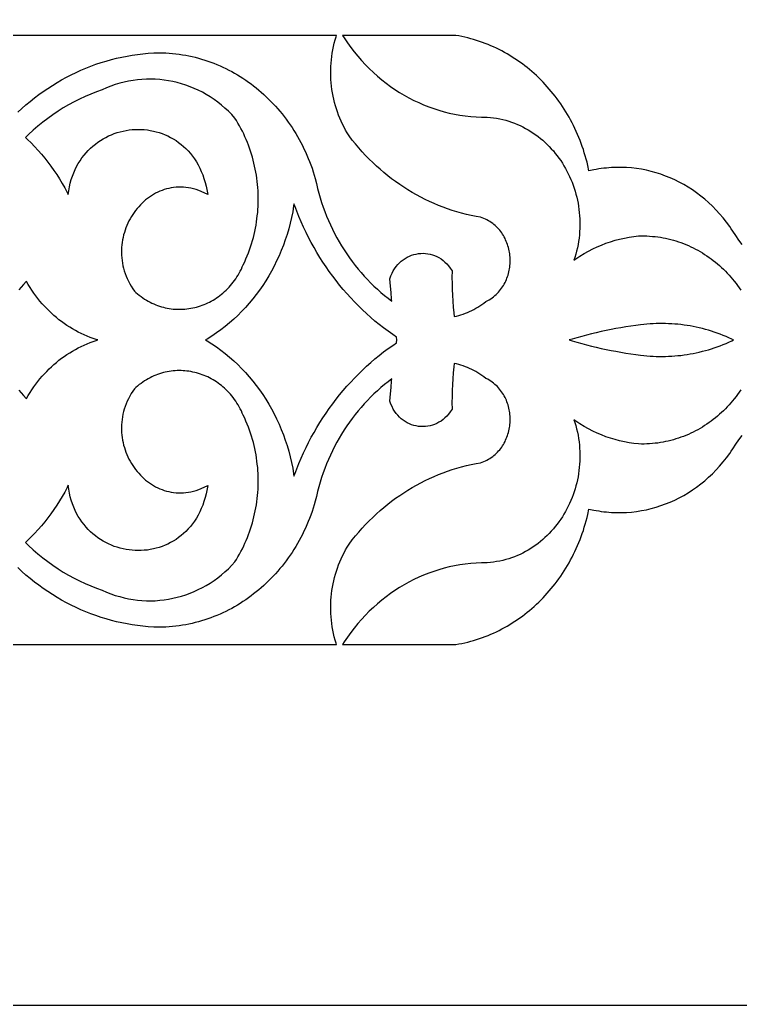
# Model space of a CAD drawing. Extents: x -492 to 492, y -420 to 420.
# Drawn here: x -274.1 to -174.2, y -420 to -283.4 of the extents above; entities that cross this region are included whole.
import ezdxf

# ---------------------------------------------------------------- set-up
doc = ezdxf.new("R2010")
doc.units = 0
doc.layers.add('LAYER_1', color=18, linetype='CONTINUOUS')

msp = doc.modelspace()

# ---------------------------------------------------------------- linework, layer by layer
at = {"layer": 'LAYER_1'}
for points in [[(-492.5, -420), (492.5, -420), (492.5, 420), (-492.5, 420)], [(-248.91, -307.22), (-249.27, -307.08), (-249.63, -306.96), (-249.99, -306.86), (-250.35, -306.77), (-250.7, -306.71), (-251.05, -306.66), (-251.4, -306.63), (-251.75, -306.62), (-252.09, -306.62), (-252.42, -306.64), (-252.76, -306.67), (-253.09, -306.72), (-253.41, -306.79), (-253.73, -306.87), (-254.05, -306.96), (-254.36, -307.07), (-254.66, -307.19), (-254.96, -307.33), (-255.26, -307.47), (-255.54, -307.64), (-255.83, -307.81), (-256.1, -307.99), (-256.37, -308.19), (-256.63, -308.39), (-256.88, -308.61), (-257.13, -308.84), (-257.36, -309.08), (-257.59, -309.33), (-257.81, -309.58), (-258.02, -309.85), (-258.23, -310.12), (-258.42, -310.41), (-258.6, -310.69), (-258.77, -310.99), (-258.94, -311.3), (-259.09, -311.61), (-259.23, -311.92), (-259.36, -312.25), (-259.48, -312.57), (-259.58, -312.91), (-259.68, -313.24), (-259.76, -313.58), (-259.83, -313.93), (-259.88, -314.28), (-259.93, -314.63), (-259.96, -314.98), (-259.98, -315.34), (-259.98, -315.7), (-259.97, -316.06), (-259.94, -316.42), (-259.9, -316.78), (-259.85, -317.14), (-259.78, -317.51), (-259.69, -317.87), (-259.59, -318.23), (-259.47, -318.59), (-259.34, -318.95), (-259.19, -319.3), (-259.02, -319.66), (-258.84, -320.01), (-258.63, -320.36), (-258.42, -320.71), (-258.19, -321.03), (-257.98, -321.22), (-257.75, -321.42), (-257.51, -321.61), (-257.27, -321.79), (-257.02, -321.96), (-256.77, -322.13), (-256.52, -322.28), (-256.27, -322.43), (-256.01, -322.56), (-255.76, -322.69), (-255.5, -322.81), (-255.23, -322.92), (-254.97, -323.02), (-254.7, -323.11), (-254.44, -323.19), (-254.17, -323.27), (-253.9, -323.33), (-253.63, -323.39), (-253.36, -323.44), (-253.08, -323.48), (-252.81, -323.51), (-252.54, -323.53), (-252.27, -323.55), (-251.99, -323.55), (-251.72, -323.55), (-251.45, -323.54), (-251.18, -323.52), (-250.91, -323.49), (-250.64, -323.46), (-250.37, -323.41), (-250.1, -323.36), (-249.83, -323.3), (-249.57, -323.24), (-249.3, -323.16), (-249.04, -323.08), (-248.79, -322.99), (-248.53, -322.89), (-248.27, -322.78), (-248.02, -322.67), (-247.77, -322.54), (-247.53, -322.41), (-247.29, -322.28), (-247.05, -322.13), (-246.81, -321.98), (-246.58, -321.82), (-246.35, -321.65), (-246.13, -321.47), (-245.91, -321.29), (-245.69, -321.1), (-245.48, -320.9), (-245.27, -320.7), (-245.07, -320.49), (-244.88, -320.27), (-244.68, -320.04), (-244.5, -319.81), (-244.32, -319.56), (-244.14, -319.32), (-243.98, -319.06), (-243.81, -318.8), (-243.66, -318.53), (-243.51, -318.25), (-243.36, -317.97), (-243.23, -317.68), (-243.09, -317.38), (-242.9, -316.96), (-242.72, -316.55), (-242.54, -316.13), (-242.38, -315.72), (-242.23, -315.3), (-242.08, -314.88), (-241.95, -314.46), (-241.82, -314.03), (-241.7, -313.6), (-241.6, -313.18), (-241.5, -312.75), (-241.41, -312.32), (-241.33, -311.88), (-241.26, -311.45), (-241.2, -311.02), (-241.15, -310.58), (-241.1, -310.15), (-241.07, -309.72), (-241.04, -309.28), (-241.03, -308.85), (-241.02, -308.41), (-241.02, -307.98), (-241.03, -307.54), (-241.05, -307.11), (-241.08, -306.68), (-241.12, -306.25), (-241.16, -305.82), (-241.22, -305.39), (-241.28, -304.97), (-241.35, -304.54), (-241.43, -304.12), (-241.52, -303.7), (-241.61, -303.28), (-241.72, -302.86), (-241.83, -302.45), (-241.95, -302.04), (-242.08, -301.63), (-242.22, -301.22), (-242.37, -300.82), (-242.52, -300.42), (-242.69, -300.03), (-242.86, -299.64), (-243.04, -299.25), (-243.22, -298.87), (-243.42, -298.49), (-243.62, -298.11), (-243.83, -297.74), (-244.05, -297.38), (-244.27, -297.04), (-244.7, -296.57), (-245.16, -296.1), (-245.64, -295.66), (-246.13, -295.24), (-246.64, -294.84), (-247.15, -294.47), (-247.68, -294.12), (-248.22, -293.79), (-248.77, -293.48), (-249.33, -293.2), (-249.9, -292.94), (-250.47, -292.7), (-251.06, -292.49), (-251.64, -292.3), (-252.24, -292.14), (-252.84, -292), (-253.45, -291.88), (-254.06, -291.79), (-254.67, -291.72), (-255.29, -291.67), (-255.9, -291.65), (-256.52, -291.66), (-257.14, -291.69), (-257.76, -291.75), (-258.38, -291.83), (-258.99, -291.94), (-259.61, -292.07), (-260.22, -292.23), (-260.83, -292.41), (-261.43, -292.62), (-262.03, -292.86), (-262.64, -293.12), (-263.45, -293.41), (-264.24, -293.72), (-265.02, -294.06), (-265.79, -294.42), (-266.55, -294.8), (-267.3, -295.21), (-268.04, -295.64), (-268.77, -296.1), (-269.48, -296.58), (-270.19, -297.09), (-270.88, -297.62), (-271.56, -298.17), (-272.23, -298.74), (-272.88, -299.34), (-273.3, -299.75), (-273.02, -300.01), (-272.51, -300.5), (-272.02, -301), (-271.54, -301.52), (-271.08, -302.05), (-270.62, -302.59), (-270.18, -303.15), (-269.76, -303.72), (-269.35, -304.3), (-268.95, -304.89), (-268.57, -305.49), (-268.2, -306.11), (-267.85, -306.73), (-267.51, -307.37), (-267.37, -307.66), (-267.29, -307.11), (-267.19, -306.59), (-267.07, -306.08), (-266.93, -305.58), (-266.77, -305.1), (-266.6, -304.64), (-266.4, -304.19), (-266.19, -303.76), (-265.96, -303.35), (-265.71, -302.96), (-265.45, -302.58), (-265.17, -302.21), (-264.88, -301.87), (-264.58, -301.54), (-264.26, -301.23), (-263.93, -300.93), (-263.6, -300.65), (-263.25, -300.39), (-262.89, -300.15), (-262.52, -299.93), (-262.14, -299.72), (-261.76, -299.53), (-261.37, -299.36), (-260.97, -299.2), (-260.57, -299.07), (-260.16, -298.95), (-259.75, -298.85), (-259.34, -298.76), (-258.92, -298.7), (-258.5, -298.65), (-258.08, -298.62), (-257.66, -298.61), (-257.23, -298.62), (-256.81, -298.65), (-256.39, -298.69), (-255.98, -298.75), (-255.56, -298.84), (-255.15, -298.94), (-254.74, -299.05), (-254.34, -299.19), (-253.94, -299.35), (-253.55, -299.52), (-253.17, -299.72), (-252.79, -299.93), (-252.42, -300.16), (-252.06, -300.42), (-251.71, -300.69), (-251.37, -300.98), (-251.04, -301.28), (-250.73, -301.61), (-250.43, -301.96), (-250.14, -302.33), (-249.86, -302.71), (-249.6, -303.12), (-249.35, -303.54), (-249.12, -303.99), (-248.91, -304.45), (-248.71, -304.93), (-248.54, -305.43), (-248.38, -305.96), (-248.24, -306.5), (-248, -307.62)], [(-230.23, -319.58), (-230.7, -318.96), (-231.17, -318.32), (-231.61, -317.68), (-232.05, -317.03), (-232.47, -316.36), (-232.88, -315.69), (-233.28, -315), (-233.67, -314.31), (-234.04, -313.6), (-234.39, -312.89), (-234.74, -312.17), (-235.06, -311.44), (-235.38, -310.7), (-235.68, -309.95), (-235.97, -309.2), (-236.07, -308.91), (-236.12, -309.23), (-236.25, -310.03), (-236.41, -310.82), (-236.6, -311.61), (-236.8, -312.39), (-237.03, -313.16), (-237.27, -313.92), (-237.54, -314.67), (-237.83, -315.4), (-238.14, -316.13), (-238.47, -316.85), (-238.81, -317.55), (-239.18, -318.25), (-239.57, -318.92), (-239.97, -319.59), (-240.4, -320.24), (-240.84, -320.88), (-241.3, -321.51), (-241.78, -322.11), (-242.28, -322.71), (-242.79, -323.28), (-243.32, -323.84), (-243.86, -324.39), (-244.42, -324.91), (-245, -325.42), (-245.6, -325.91), (-246.2, -326.38), (-246.83, -326.83), (-247.47, -327.26), (-248.12, -327.67), (-248.34, -327.8), (-248.12, -327.93), (-247.47, -328.34), (-246.83, -328.77), (-246.2, -329.22), (-245.6, -329.69), (-245, -330.18), (-244.42, -330.69), (-243.86, -331.21), (-243.32, -331.76), (-242.79, -332.32), (-242.28, -332.89), (-241.78, -333.49), (-241.3, -334.09), (-240.84, -334.72), (-240.4, -335.36), (-239.97, -336.01), (-239.57, -336.68), (-239.18, -337.35), (-238.81, -338.05), (-238.47, -338.75), (-238.14, -339.47), (-237.83, -340.2), (-237.54, -340.93), (-237.27, -341.68), (-237.03, -342.44), (-236.8, -343.21), (-236.6, -343.99), (-236.41, -344.78), (-236.25, -345.57), (-236.12, -346.37), (-236.07, -346.69), (-235.97, -346.4), (-235.68, -345.65), (-235.38, -344.9), (-235.06, -344.16), (-234.74, -343.43), (-234.39, -342.71), (-234.04, -342), (-233.67, -341.29), (-233.28, -340.6), (-232.88, -339.91), (-232.47, -339.24), (-232.05, -338.57), (-231.61, -337.92), (-231.17, -337.28), (-230.7, -336.64), (-230.23, -336.02), (-229.74, -335.41), (-229.25, -334.81), (-228.74, -334.22), (-228.21, -333.64), (-227.68, -333.07), (-227.14, -332.52), (-226.58, -331.98), (-226.01, -331.45), (-225.43, -330.93), (-224.85, -330.43), (-224.25, -329.94), (-223.64, -329.46), (-223.02, -329), (-222.39, -328.55), (-221.86, -328.19), (-221.8, -327.8), (-221.86, -327.41), (-222.39, -327.05), (-223.02, -326.6), (-223.64, -326.14), (-224.25, -325.66), (-224.85, -325.17), (-225.43, -324.67), (-226.01, -324.15), (-226.58, -323.62), (-227.14, -323.08), (-227.68, -322.53), (-228.21, -321.96), (-228.74, -321.38), (-229.25, -320.79), (-229.74, -320.19)], [(-197.94, -327.8), (-197.53, -327.92), (-196.86, -328.12), (-196.19, -328.3), (-195.52, -328.48), (-194.84, -328.65), (-194.17, -328.81), (-193.49, -328.96), (-192.81, -329.11), (-192.13, -329.24), (-191.45, -329.37), (-190.76, -329.49), (-190.08, -329.61), (-189.39, -329.71), (-188.71, -329.81), (-188.02, -329.9), (-187.59, -329.95), (-187.16, -329.99), (-186.72, -330.03), (-186.29, -330.05), (-185.86, -330.07), (-185.43, -330.08), (-185, -330.08), (-184.57, -330.08), (-184.14, -330.06), (-183.71, -330.04), (-183.28, -330.01), (-182.85, -329.97), (-182.43, -329.93), (-182, -329.87), (-181.57, -329.81), (-181.15, -329.74), (-180.73, -329.66), (-180.31, -329.57), (-179.89, -329.48), (-179.47, -329.37), (-179.05, -329.26), (-178.64, -329.15), (-178.22, -329.02), (-177.81, -328.88), (-177.4, -328.74), (-176.99, -328.59), (-176.59, -328.44), (-176.19, -328.27), (-175.79, -328.1), (-175.39, -327.92), (-175.14, -327.8), (-175.39, -327.68), (-175.79, -327.5), (-176.19, -327.33), (-176.59, -327.16), (-176.99, -327.01), (-177.4, -326.86), (-177.81, -326.72), (-178.22, -326.58), (-178.64, -326.45), (-179.05, -326.34), (-179.47, -326.23), (-179.89, -326.12), (-180.31, -326.03), (-180.73, -325.94), (-181.15, -325.86), (-181.57, -325.79), (-182, -325.73), (-182.43, -325.67), (-182.85, -325.63), (-183.28, -325.59), (-183.71, -325.56), (-184.14, -325.54), (-184.57, -325.52), (-185, -325.52), (-185.43, -325.52), (-185.86, -325.53), (-186.29, -325.55), (-186.72, -325.57), (-187.16, -325.61), (-187.59, -325.65), (-188.02, -325.7), (-188.71, -325.79), (-189.39, -325.89), (-190.08, -325.99), (-190.76, -326.11), (-191.45, -326.23), (-192.13, -326.36), (-192.81, -326.49), (-193.49, -326.64), (-194.17, -326.79), (-194.84, -326.95), (-195.52, -327.12), (-196.19, -327.3), (-196.86, -327.48), (-197.53, -327.68)], [(-252.09, -348.98), (-251.75, -348.98), (-251.4, -348.97), (-251.05, -348.94), (-250.7, -348.89), (-250.35, -348.83), (-249.99, -348.74), (-249.63, -348.64), (-249.27, -348.52), (-248.91, -348.38), (-248, -347.98), (-248.24, -349.1), (-248.38, -349.64), (-248.54, -350.17), (-248.71, -350.67), (-248.91, -351.15), (-249.12, -351.61), (-249.35, -352.06), (-249.6, -352.48), (-249.86, -352.89), (-250.14, -353.27), (-250.43, -353.64), (-250.73, -353.99), (-251.04, -354.32), (-251.37, -354.62), (-251.71, -354.91), (-252.06, -355.18), (-252.42, -355.44), (-252.79, -355.67), (-253.17, -355.88), (-253.55, -356.08), (-253.94, -356.25), (-254.34, -356.41), (-254.74, -356.55), (-255.15, -356.66), (-255.56, -356.76), (-255.98, -356.85), (-256.39, -356.91), (-256.81, -356.95), (-257.23, -356.98), (-257.66, -356.99), (-258.08, -356.98), (-258.5, -356.95), (-258.92, -356.9), (-259.34, -356.84), (-259.75, -356.75), (-260.16, -356.65), (-260.57, -356.53), (-260.97, -356.4), (-261.37, -356.24), (-261.76, -356.07), (-262.14, -355.88), (-262.52, -355.67), (-262.89, -355.45), (-263.25, -355.21), (-263.6, -354.95), (-263.93, -354.67), (-264.26, -354.37), (-264.58, -354.06), (-264.88, -353.73), (-265.17, -353.39), (-265.45, -353.02), (-265.71, -352.64), (-265.96, -352.25), (-266.19, -351.84), (-266.4, -351.41), (-266.6, -350.96), (-266.77, -350.5), (-266.93, -350.02), (-267.07, -349.52), (-267.19, -349.01), (-267.29, -348.49), (-267.37, -347.94), (-267.51, -348.23), (-267.85, -348.87), (-268.2, -349.49), (-268.57, -350.11), (-268.95, -350.71), (-269.35, -351.3), (-269.76, -351.88), (-270.18, -352.45), (-270.62, -353.01), (-271.08, -353.55), (-271.54, -354.08), (-272.02, -354.6), (-272.51, -355.1), (-273.02, -355.59), (-273.3, -355.85), (-272.88, -356.26), (-272.23, -356.86), (-271.56, -357.43), (-270.88, -357.98), (-270.19, -358.51), (-269.48, -359.02), (-268.77, -359.5), (-268.04, -359.96), (-267.3, -360.39), (-266.55, -360.8), (-265.79, -361.18), (-265.02, -361.54), (-264.24, -361.88), (-263.45, -362.19), (-262.64, -362.48), (-262.03, -362.74), (-261.43, -362.98), (-260.83, -363.19), (-260.22, -363.37), (-259.61, -363.53), (-258.99, -363.66), (-258.38, -363.77), (-257.76, -363.85), (-257.14, -363.91), (-256.52, -363.94), (-255.9, -363.95), (-255.29, -363.93), (-254.67, -363.88), (-254.06, -363.81), (-253.45, -363.72), (-252.84, -363.6), (-252.24, -363.46), (-251.64, -363.3), (-251.06, -363.11), (-250.47, -362.9), (-249.9, -362.66), (-249.33, -362.4), (-248.77, -362.12), (-248.22, -361.81), (-247.68, -361.48), (-247.15, -361.13), (-246.64, -360.76), (-246.13, -360.36), (-245.64, -359.94), (-245.16, -359.5), (-244.7, -359.03), (-244.27, -358.56), (-244.05, -358.22), (-243.83, -357.86), (-243.62, -357.49), (-243.42, -357.11), (-243.22, -356.73), (-243.04, -356.35), (-242.86, -355.96), (-242.69, -355.57), (-242.52, -355.18), (-242.37, -354.78), (-242.22, -354.38), (-242.08, -353.97), (-241.95, -353.56), (-241.83, -353.15), (-241.72, -352.74), (-241.61, -352.32), (-241.52, -351.9), (-241.43, -351.48), (-241.35, -351.06), (-241.28, -350.63), (-241.22, -350.21), (-241.16, -349.78), (-241.12, -349.35), (-241.08, -348.92), (-241.05, -348.49), (-241.03, -348.06), (-241.02, -347.62), (-241.02, -347.19), (-241.03, -346.75), (-241.04, -346.32), (-241.07, -345.88), (-241.1, -345.45), (-241.15, -345.02), (-241.2, -344.58), (-241.26, -344.15), (-241.33, -343.72), (-241.41, -343.28), (-241.5, -342.85), (-241.6, -342.42), (-241.7, -342), (-241.82, -341.57), (-241.95, -341.14), (-242.08, -340.72), (-242.23, -340.3), (-242.38, -339.88), (-242.54, -339.47), (-242.72, -339.05), (-242.9, -338.64), (-243.09, -338.22), (-243.23, -337.92), (-243.36, -337.63), (-243.51, -337.35), (-243.66, -337.07), (-243.81, -336.8), (-243.98, -336.54), (-244.14, -336.28), (-244.32, -336.04), (-244.5, -335.79), (-244.68, -335.56), (-244.88, -335.33), (-245.07, -335.11), (-245.27, -334.9), (-245.48, -334.7), (-245.69, -334.5), (-245.91, -334.31), (-246.13, -334.13), (-246.35, -333.95), (-246.58, -333.78), (-246.81, -333.62), (-247.05, -333.47), (-247.29, -333.32), (-247.53, -333.19), (-247.77, -333.06), (-248.02, -332.93), (-248.27, -332.82), (-248.53, -332.71), (-248.79, -332.61), (-249.04, -332.52), (-249.3, -332.44), (-249.57, -332.36), (-249.83, -332.3), (-250.1, -332.24), (-250.37, -332.19), (-250.64, -332.14), (-250.91, -332.11), (-251.18, -332.08), (-251.45, -332.06), (-251.72, -332.05), (-251.99, -332.05), (-252.27, -332.05), (-252.54, -332.07), (-252.81, -332.09), (-253.08, -332.12), (-253.36, -332.16), (-253.63, -332.21), (-253.9, -332.27), (-254.17, -332.33), (-254.44, -332.41), (-254.7, -332.49), (-254.97, -332.58), (-255.23, -332.68), (-255.5, -332.79), (-255.76, -332.91), (-256.01, -333.04), (-256.27, -333.17), (-256.52, -333.32), (-256.77, -333.47), (-257.02, -333.64), (-257.27, -333.81), (-257.51, -333.99), (-257.75, -334.18), (-257.98, -334.38), (-258.19, -334.57), (-258.42, -334.89), (-258.63, -335.24), (-258.84, -335.59), (-259.02, -335.94), (-259.19, -336.3), (-259.34, -336.65), (-259.47, -337.01), (-259.59, -337.37), (-259.69, -337.73), (-259.78, -338.09), (-259.85, -338.46), (-259.9, -338.82), (-259.94, -339.18), (-259.97, -339.54), (-259.98, -339.9), (-259.98, -340.26), (-259.96, -340.62), (-259.93, -340.97), (-259.88, -341.32), (-259.83, -341.67), (-259.76, -342.02), (-259.68, -342.36), (-259.58, -342.69), (-259.48, -343.03), (-259.36, -343.35), (-259.23, -343.68), (-259.09, -343.99), (-258.94, -344.3), (-258.77, -344.61), (-258.6, -344.91), (-258.42, -345.19), (-258.23, -345.48), (-258.02, -345.75), (-257.81, -346.02), (-257.59, -346.27), (-257.36, -346.52), (-257.13, -346.76), (-256.88, -346.99), (-256.63, -347.21), (-256.37, -347.41), (-256.1, -347.61), (-255.83, -347.79), (-255.54, -347.96), (-255.26, -348.13), (-254.96, -348.27), (-254.66, -348.41), (-254.36, -348.53), (-254.05, -348.64), (-253.73, -348.73), (-253.41, -348.81), (-253.09, -348.88), (-252.76, -348.93), (-252.42, -348.96)]]:
    msp.add_lwpolyline(points, close=True, dxfattribs=at)
for points in [[(-274.36, -296.25), (-273.79, -295.73), (-273.22, -295.22), (-272.63, -294.73), (-272.03, -294.25), (-271.43, -293.8), (-270.81, -293.35), (-270.19, -292.93), (-269.56, -292.52), (-268.91, -292.12), (-268.27, -291.75), (-267.61, -291.39), (-266.94, -291.05), (-266.27, -290.72), (-265.59, -290.41), (-264.91, -290.12), (-264.21, -289.85), (-263.51, -289.6), (-262.81, -289.36), (-262.1, -289.14), (-261.38, -288.94), (-260.66, -288.76), (-259.94, -288.6), (-259.21, -288.46), (-258.48, -288.33), (-257.74, -288.23), (-257, -288.14), (-256.26, -288.07), (-255.51, -288.02), (-254.76, -288), (-254.29, -288), (-253.82, -288.02), (-253.36, -288.05), (-252.9, -288.09), (-252.44, -288.14), (-251.99, -288.2), (-251.53, -288.27), (-251.08, -288.34), (-250.64, -288.43), (-250.19, -288.53), (-249.75, -288.63), (-249.31, -288.75), (-248.87, -288.87), (-248.44, -289.01), (-248.01, -289.15), (-247.58, -289.3), (-247.16, -289.46), (-246.74, -289.63), (-246.32, -289.81), (-245.91, -290), (-245.5, -290.19), (-245.1, -290.4), (-244.7, -290.61), (-244.3, -290.83), (-243.91, -291.06), (-243.52, -291.3), (-243.14, -291.54), (-242.76, -291.79), (-242.39, -292.05), (-242.02, -292.32), (-241.66, -292.6), (-241.3, -292.88), (-240.94, -293.17), (-240.6, -293.47), (-240.25, -293.78), (-239.91, -294.09), (-239.58, -294.41), (-239.26, -294.74), (-238.94, -295.07), (-238.62, -295.41), (-238.31, -295.76), (-238.01, -296.11), (-237.72, -296.47), (-237.43, -296.84), (-237.14, -297.21), (-236.87, -297.6), (-236.6, -297.98), (-236.33, -298.37), (-236.08, -298.77), (-235.83, -299.18), (-235.58, -299.59), (-235.35, -300.01), (-235.12, -300.43), (-234.9, -300.86), (-234.69, -301.29), (-234.48, -301.73), (-234.28, -302.18), (-234.09, -302.63), (-233.91, -303.08), (-233.74, -303.54), (-233.57, -304.01), (-233.41, -304.48), (-233.26, -304.95), (-233.12, -305.44), (-232.97, -306.12), (-232.81, -306.79), (-232.64, -307.44), (-232.45, -308.09), (-232.25, -308.74), (-232.03, -309.38), (-231.8, -310.01), (-231.56, -310.63), (-231.3, -311.25), (-231.03, -311.85), (-230.74, -312.45), (-230.44, -313.05), (-230.13, -313.63), (-229.81, -314.21), (-229.47, -314.77), (-229.12, -315.33), (-228.76, -315.88), (-228.39, -316.41), (-228, -316.94), (-227.6, -317.46), (-227.19, -317.97), (-226.77, -318.46), (-226.34, -318.95), (-225.9, -319.42), (-225.44, -319.88), (-224.98, -320.33), (-224.5, -320.77), (-224.01, -321.2), (-223.52, -321.62), (-223.01, -322.02), (-222.51, -322.4), (-222.53, -322.15), (-222.62, -321.23), (-222.71, -320.32), (-222.79, -319.34), (-222.64, -318.92), (-222.48, -318.56), (-222.31, -318.23), (-222.12, -317.92), (-221.91, -317.63), (-221.69, -317.36), (-221.45, -317.11), (-221.19, -316.88), (-220.93, -316.68), (-220.65, -316.49), (-220.36, -316.32), (-220.06, -316.18), (-219.76, -316.06), (-219.45, -315.96), (-219.13, -315.89), (-218.82, -315.83), (-218.49, -315.8), (-218.17, -315.79), (-217.85, -315.81), (-217.53, -315.85), (-217.21, -315.91), (-216.89, -315.99), (-216.58, -316.1), (-216.27, -316.23), (-215.97, -316.39), (-215.68, -316.57), (-215.4, -316.78), (-215.14, -317), (-214.88, -317.26), (-214.64, -317.53), (-214.41, -317.83), (-214.16, -318.23), (-214.17, -319.14), (-214.16, -319.97), (-214.14, -320.79), (-214.11, -321.61), (-214.06, -322.43), (-213.99, -323.25), (-213.91, -324.06), (-213.86, -324.56), (-213.85, -324.56), (-213.54, -324.48), (-213.23, -324.4), (-212.92, -324.31), (-212.62, -324.21), (-212.31, -324.1), (-212.01, -323.98), (-211.72, -323.85), (-211.42, -323.71), (-211.14, -323.56), (-210.85, -323.41), (-210.57, -323.24), (-210.29, -323.07), (-210.02, -322.89), (-209.75, -322.69), (-209.46, -322.48), (-209.21, -322.35), (-209, -322.22), (-208.8, -322.09), (-208.6, -321.95), (-208.41, -321.81), (-208.23, -321.65), (-208.05, -321.5), (-207.88, -321.33), (-207.72, -321.17), (-207.57, -320.99), (-207.43, -320.81), (-207.29, -320.63), (-207.16, -320.44), (-207.04, -320.25), (-206.93, -320.05), (-206.82, -319.85), (-206.72, -319.65), (-206.63, -319.44), (-206.55, -319.23), (-206.47, -319.02), (-206.4, -318.8), (-206.34, -318.58), (-206.28, -318.36), (-206.24, -318.14), (-206.2, -317.92), (-206.16, -317.69), (-206.14, -317.46), (-206.12, -317.24), (-206.11, -317.01), (-206.11, -316.78), (-206.11, -316.55), (-206.12, -316.33), (-206.14, -316.1), (-206.17, -315.87), (-206.2, -315.65), (-206.24, -315.43), (-206.29, -315.2), (-206.35, -314.98), (-206.41, -314.77), (-206.48, -314.55), (-206.55, -314.34), (-206.64, -314.13), (-206.73, -313.92), (-206.82, -313.72), (-206.93, -313.52), (-207.04, -313.33), (-207.16, -313.14), (-207.28, -312.95), (-207.42, -312.77), (-207.56, -312.59), (-207.7, -312.42), (-207.85, -312.26), (-208.01, -312.1), (-208.18, -311.94), (-208.35, -311.8), (-208.53, -311.65), (-208.72, -311.52), (-208.91, -311.39), (-209.11, -311.27), (-209.32, -311.16), (-209.53, -311.05), (-209.75, -310.95), (-209.98, -310.87), (-210.2, -310.79), (-210.84, -310.68), (-211.51, -310.54), (-212.17, -310.39), (-212.83, -310.22), (-213.48, -310.04), (-214.13, -309.84), (-214.77, -309.63), (-215.4, -309.4), (-216.04, -309.15), (-216.66, -308.89), (-217.28, -308.61), (-217.89, -308.32), (-218.5, -308.01), (-219.09, -307.69), (-219.69, -307.35), (-220.27, -307), (-220.85, -306.64), (-221.42, -306.26), (-221.98, -305.86), (-222.53, -305.46), (-223.07, -305.03), (-223.61, -304.6), (-224.13, -304.15), (-224.65, -303.69), (-225.16, -303.21), (-225.66, -302.72), (-226.14, -302.22), (-226.62, -301.71), (-227.09, -301.18), (-227.55, -300.64), (-227.99, -300.09), (-228.44, -299.52), (-228.68, -299.11), (-228.91, -298.71), (-229.13, -298.31), (-229.34, -297.9), (-229.53, -297.48), (-229.72, -297.06), (-229.89, -296.63), (-230.04, -296.2), (-230.19, -295.77), (-230.32, -295.33), (-230.44, -294.89), (-230.55, -294.44), (-230.65, -293.99), (-230.73, -293.54), (-230.8, -293.09), (-230.86, -292.63), (-230.91, -292.18), (-230.94, -291.72), (-230.96, -291.26), (-230.97, -290.8), (-230.97, -290.34), (-230.95, -289.88), (-230.93, -289.42), (-230.88, -288.96), (-230.83, -288.5), (-230.76, -288.04), (-230.68, -287.58), (-230.59, -287.13), (-230.48, -286.67), (-230.36, -286.22), (-230.23, -285.77), (-230.18, -285.6), (-356.72, -285.6)], [(-173.94, -314.57), (-174.39, -313.96), (-174.82, -313.34), (-175.25, -312.71), (-175.46, -312.39), (-175.68, -312.08), (-176.12, -311.48), (-176.59, -310.89), (-177.07, -310.33), (-177.56, -309.79), (-178.07, -309.27), (-178.6, -308.77), (-179.14, -308.3), (-179.7, -307.85), (-180.27, -307.42), (-180.85, -307.01), (-181.44, -306.63), (-182.05, -306.27), (-182.66, -305.93), (-183.29, -305.62), (-183.93, -305.34), (-184.57, -305.08), (-185.22, -304.84), (-185.88, -304.63), (-186.55, -304.44), (-187.23, -304.28), (-187.91, -304.15), (-188.59, -304.04), (-189.28, -303.96), (-189.97, -303.91), (-190.67, -303.88), (-191.37, -303.88), (-192.07, -303.91), (-192.42, -303.93), (-192.77, -303.97), (-193.13, -304), (-193.48, -304.05), (-193.83, -304.1), (-194.18, -304.16), (-194.53, -304.23), (-195.18, -304.37), (-195.34, -303.62), (-195.45, -303.18), (-195.57, -302.73), (-195.69, -302.29), (-195.83, -301.85), (-195.96, -301.42), (-196.11, -300.99), (-196.26, -300.56), (-196.42, -300.14), (-196.59, -299.72), (-196.76, -299.31), (-196.94, -298.9), (-197.13, -298.5), (-197.32, -298.1), (-197.52, -297.7), (-197.73, -297.31), (-197.94, -296.93), (-198.16, -296.55), (-198.39, -296.17), (-198.62, -295.8), (-198.86, -295.43), (-199.1, -295.07), (-199.35, -294.72), (-199.61, -294.37), (-199.87, -294.02), (-200.13, -293.68), (-200.41, -293.35), (-200.68, -293.02), (-200.97, -292.7), (-201.26, -292.38), (-201.55, -292.07), (-201.85, -291.76), (-202.15, -291.46), (-202.46, -291.17), (-202.77, -290.88), (-203.09, -290.6), (-203.42, -290.33), (-203.74, -290.06), (-204.08, -289.8), (-204.41, -289.54), (-204.76, -289.29), (-205.1, -289.05), (-205.45, -288.82), (-205.81, -288.59), (-206.17, -288.37), (-206.53, -288.16), (-206.9, -287.95), (-207.27, -287.75), (-207.64, -287.56), (-208.02, -287.37), (-208.4, -287.19), (-208.79, -287.02), (-209.17, -286.86), (-209.57, -286.71), (-209.96, -286.56), (-210.36, -286.42), (-210.76, -286.29), (-211.17, -286.17), (-211.58, -286.05), (-211.99, -285.94), (-212.4, -285.84), (-212.82, -285.75), (-213.24, -285.67), (-213.64, -285.6), (-229.34, -285.6), (-229.12, -285.95), (-228.67, -286.61), (-228.2, -287.26), (-227.72, -287.88), (-227.22, -288.49), (-226.7, -289.08), (-226.17, -289.65), (-225.63, -290.2), (-225.07, -290.73), (-224.49, -291.24), (-223.91, -291.74), (-223.31, -292.21), (-222.69, -292.66), (-222.07, -293.09), (-221.43, -293.49), (-220.79, -293.88), (-220.13, -294.25), (-219.46, -294.59), (-218.78, -294.91), (-218.1, -295.21), (-217.4, -295.48), (-216.7, -295.73), (-215.99, -295.96), (-215.27, -296.17), (-214.54, -296.35), (-213.81, -296.51), (-213.07, -296.64), (-212.33, -296.75), (-211.58, -296.83), (-210.83, -296.89), (-210.08, -296.92), (-209.3, -296.92), (-208.85, -296.96), (-208.41, -297.01), (-207.98, -297.08), (-207.55, -297.16), (-207.13, -297.25), (-206.71, -297.36), (-206.3, -297.48), (-205.9, -297.61), (-205.5, -297.76), (-205.11, -297.92), (-204.72, -298.09), (-204.35, -298.27), (-203.98, -298.47), (-203.61, -298.67), (-203.26, -298.89), (-202.91, -299.12), (-202.56, -299.36), (-202.23, -299.61), (-201.9, -299.86), (-201.59, -300.13), (-201.28, -300.41), (-200.97, -300.7), (-200.68, -301), (-200.4, -301.3), (-200.12, -301.61), (-199.85, -301.94), (-199.59, -302.27), (-199.34, -302.6), (-199.1, -302.95), (-198.87, -303.3), (-198.65, -303.66), (-198.44, -304.03), (-198.24, -304.4), (-198.05, -304.78), (-197.86, -305.16), (-197.69, -305.55), (-197.53, -305.95), (-197.38, -306.35), (-197.24, -306.75), (-197.11, -307.16), (-196.99, -307.58), (-196.88, -307.99), (-196.79, -308.42), (-196.7, -308.84), (-196.63, -309.27), (-196.57, -309.7), (-196.52, -310.14), (-196.48, -310.58), (-196.46, -311.01), (-196.44, -311.46), (-196.44, -311.9), (-196.45, -312.35), (-196.48, -312.79), (-196.51, -313.24), (-196.56, -313.69), (-196.63, -314.14), (-196.7, -314.59), (-196.79, -315.03), (-196.89, -315.48), (-197.01, -315.93), (-197.14, -316.38), (-197.26, -316.74), (-196.99, -316.55), (-196.43, -316.17), (-195.85, -315.82), (-195.27, -315.49), (-194.67, -315.18), (-194.07, -314.9), (-193.45, -314.64), (-192.83, -314.4), (-192.21, -314.18), (-191.57, -313.99), (-190.93, -313.82), (-190.28, -313.68), (-189.63, -313.56), (-188.97, -313.46), (-188.3, -313.39), (-187.91, -313.38), (-187.53, -313.38), (-187.15, -313.39), (-186.78, -313.41), (-186.4, -313.44), (-186.03, -313.48), (-185.66, -313.52), (-185.29, -313.57), (-184.92, -313.64), (-184.56, -313.71), (-184.2, -313.79), (-183.84, -313.88), (-183.49, -313.97), (-183.13, -314.08), (-182.78, -314.19), (-182.44, -314.31), (-182.09, -314.44), (-181.75, -314.57), (-181.41, -314.72), (-181.08, -314.87), (-180.75, -315.03), (-180.42, -315.2), (-180.1, -315.37), (-179.78, -315.55), (-179.46, -315.74), (-179.15, -315.94), (-178.85, -316.14), (-178.54, -316.35), (-178.24, -316.56), (-177.95, -316.79), (-177.66, -317.02), (-177.38, -317.25), (-177.1, -317.5), (-176.82, -317.74), (-176.55, -318), (-176.28, -318.26), (-176.02, -318.53), (-175.77, -318.8), (-175.52, -319.08), (-175.27, -319.37), (-175.04, -319.66), (-174.8, -319.96), (-174.58, -320.26), (-174.35, -320.57), (-174.14, -320.88)], [(-274.22, -334.76), (-273.88, -335.13), (-273.54, -335.51), (-273.2, -335.9), (-273.16, -335.95), (-273.14, -335.91), (-272.9, -335.5), (-272.65, -335.09), (-272.4, -334.69), (-272.13, -334.3), (-271.85, -333.92), (-271.57, -333.55), (-271.27, -333.19), (-270.97, -332.83), (-270.66, -332.49), (-270.34, -332.15), (-270.02, -331.82), (-269.68, -331.51), (-269.34, -331.2), (-268.99, -330.9), (-268.64, -330.61), (-268.28, -330.34), (-267.91, -330.07), (-267.53, -329.81), (-267.15, -329.57), (-266.76, -329.33), (-266.37, -329.11), (-265.97, -328.9), (-265.57, -328.7), (-265.16, -328.51), (-264.75, -328.33), (-264.33, -328.16), (-263.9, -328.01), (-263.47, -327.86), (-263.27, -327.8), (-263.47, -327.74), (-263.9, -327.59), (-264.33, -327.44), (-264.75, -327.27), (-265.16, -327.09), (-265.57, -326.9), (-265.97, -326.7), (-266.37, -326.49), (-266.76, -326.27), (-267.15, -326.03), (-267.53, -325.79), (-267.91, -325.53), (-268.28, -325.26), (-268.64, -324.99), (-268.99, -324.7), (-269.34, -324.4), (-269.68, -324.09), (-270.02, -323.78), (-270.34, -323.45), (-270.66, -323.11), (-270.97, -322.77), (-271.27, -322.41), (-271.57, -322.05), (-271.85, -321.68), (-272.13, -321.3), (-272.4, -320.91), (-272.65, -320.51), (-272.9, -320.1), (-273.14, -319.69), (-273.16, -319.65), (-273.2, -319.7), (-273.54, -320.09), (-273.88, -320.47), (-274.22, -320.84)], [(-356.72, -370), (-230.18, -370), (-230.23, -369.83), (-230.36, -369.38), (-230.48, -368.93), (-230.59, -368.47), (-230.68, -368.02), (-230.76, -367.56), (-230.83, -367.1), (-230.88, -366.64), (-230.93, -366.18), (-230.95, -365.72), (-230.97, -365.26), (-230.97, -364.8), (-230.96, -364.34), (-230.94, -363.88), (-230.91, -363.42), (-230.86, -362.97), (-230.8, -362.51), (-230.73, -362.06), (-230.65, -361.61), (-230.55, -361.16), (-230.44, -360.71), (-230.32, -360.27), (-230.19, -359.83), (-230.04, -359.4), (-229.89, -358.97), (-229.72, -358.54), (-229.53, -358.12), (-229.34, -357.7), (-229.13, -357.29), (-228.91, -356.89), (-228.68, -356.49), (-228.44, -356.08), (-227.99, -355.51), (-227.55, -354.96), (-227.09, -354.42), (-226.62, -353.89), (-226.14, -353.38), (-225.66, -352.88), (-225.16, -352.39), (-224.65, -351.91), (-224.13, -351.45), (-223.61, -351), (-223.07, -350.57), (-222.53, -350.14), (-221.98, -349.74), (-221.42, -349.34), (-220.85, -348.96), (-220.27, -348.6), (-219.69, -348.25), (-219.09, -347.91), (-218.5, -347.59), (-217.89, -347.28), (-217.28, -346.99), (-216.66, -346.71), (-216.04, -346.45), (-215.4, -346.2), (-214.77, -345.97), (-214.13, -345.76), (-213.48, -345.56), (-212.83, -345.38), (-212.17, -345.21), (-211.51, -345.06), (-210.84, -344.92), (-210.2, -344.81), (-209.98, -344.73), (-209.75, -344.65), (-209.53, -344.55), (-209.32, -344.44), (-209.11, -344.33), (-208.91, -344.21), (-208.72, -344.08), (-208.53, -343.95), (-208.35, -343.8), (-208.18, -343.66), (-208.01, -343.5), (-207.85, -343.34), (-207.7, -343.18), (-207.56, -343.01), (-207.42, -342.83), (-207.28, -342.65), (-207.16, -342.46), (-207.04, -342.27), (-206.93, -342.08), (-206.82, -341.88), (-206.73, -341.68), (-206.64, -341.47), (-206.55, -341.26), (-206.48, -341.05), (-206.41, -340.83), (-206.35, -340.62), (-206.29, -340.4), (-206.24, -340.17), (-206.2, -339.95), (-206.17, -339.73), (-206.14, -339.5), (-206.12, -339.27), (-206.11, -339.05), (-206.11, -338.82), (-206.11, -338.59), (-206.12, -338.36), (-206.14, -338.14), (-206.16, -337.91), (-206.2, -337.68), (-206.24, -337.46), (-206.28, -337.24), (-206.34, -337.02), (-206.4, -336.8), (-206.47, -336.58), (-206.55, -336.37), (-206.63, -336.16), (-206.72, -335.95), (-206.82, -335.75), (-206.93, -335.55), (-207.04, -335.35), (-207.16, -335.16), (-207.29, -334.97), (-207.43, -334.79), (-207.57, -334.61), (-207.72, -334.43), (-207.88, -334.27), (-208.05, -334.1), (-208.23, -333.95), (-208.41, -333.79), (-208.6, -333.65), (-208.8, -333.51), (-209, -333.38), (-209.21, -333.25), (-209.46, -333.12), (-209.75, -332.91), (-210.02, -332.71), (-210.29, -332.53), (-210.57, -332.36), (-210.85, -332.19), (-211.14, -332.04), (-211.42, -331.89), (-211.72, -331.75), (-212.01, -331.62), (-212.31, -331.5), (-212.62, -331.39), (-212.92, -331.29), (-213.23, -331.2), (-213.54, -331.12), (-213.85, -331.04), (-213.86, -331.04), (-213.91, -331.54), (-213.99, -332.35), (-214.06, -333.17), (-214.11, -333.99), (-214.14, -334.81), (-214.16, -335.63), (-214.17, -336.46), (-214.16, -337.37), (-214.41, -337.77), (-214.64, -338.07), (-214.88, -338.34), (-215.14, -338.6), (-215.4, -338.82), (-215.68, -339.03), (-215.97, -339.21), (-216.27, -339.37), (-216.58, -339.5), (-216.89, -339.61), (-217.21, -339.69), (-217.53, -339.75), (-217.85, -339.79), (-218.17, -339.81), (-218.49, -339.8), (-218.82, -339.77), (-219.13, -339.71), (-219.45, -339.64), (-219.76, -339.54), (-220.06, -339.42), (-220.36, -339.28), (-220.65, -339.11), (-220.93, -338.92), (-221.19, -338.72), (-221.45, -338.49), (-221.69, -338.24), (-221.91, -337.97), (-222.12, -337.68), (-222.31, -337.37), (-222.48, -337.04), (-222.64, -336.68), (-222.79, -336.26), (-222.71, -335.28), (-222.62, -334.37), (-222.53, -333.45), (-222.51, -333.2), (-223.01, -333.58), (-223.52, -333.98), (-224.01, -334.4), (-224.5, -334.83), (-224.98, -335.27), (-225.44, -335.72), (-225.9, -336.18), (-226.34, -336.65), (-226.77, -337.14), (-227.19, -337.63), (-227.6, -338.14), (-228, -338.66), (-228.39, -339.19), (-228.76, -339.72), (-229.12, -340.27), (-229.47, -340.83), (-229.81, -341.39), (-230.13, -341.97), (-230.44, -342.55), (-230.74, -343.15), (-231.03, -343.75), (-231.3, -344.35), (-231.56, -344.97), (-231.8, -345.59), (-232.03, -346.22), (-232.25, -346.86), (-232.45, -347.51), (-232.64, -348.16), (-232.81, -348.81), (-232.97, -349.48), (-233.12, -350.16), (-233.26, -350.65), (-233.41, -351.12), (-233.57, -351.59), (-233.74, -352.06), (-233.91, -352.52), (-234.09, -352.97), (-234.28, -353.42), (-234.48, -353.87), (-234.69, -354.31), (-234.9, -354.74), (-235.12, -355.17), (-235.35, -355.59), (-235.58, -356.01), (-235.83, -356.42), (-236.08, -356.83), (-236.33, -357.23), (-236.6, -357.62), (-236.87, -358), (-237.14, -358.39), (-237.43, -358.76), (-237.72, -359.13), (-238.01, -359.49), (-238.31, -359.84), (-238.62, -360.19), (-238.94, -360.53), (-239.26, -360.86), (-239.58, -361.19), (-239.91, -361.51), (-240.25, -361.82), (-240.6, -362.13), (-240.94, -362.43), (-241.3, -362.72), (-241.66, -363), (-242.02, -363.28), (-242.39, -363.55), (-242.76, -363.81), (-243.14, -364.06), (-243.52, -364.3), (-243.91, -364.54), (-244.3, -364.77), (-244.7, -364.99), (-245.1, -365.2), (-245.5, -365.41), (-245.91, -365.6), (-246.32, -365.79), (-246.74, -365.97), (-247.16, -366.14), (-247.58, -366.3), (-248.01, -366.45), (-248.44, -366.59), (-248.87, -366.73), (-249.31, -366.85), (-249.75, -366.97), (-250.19, -367.07), (-250.64, -367.17), (-251.08, -367.26), (-251.53, -367.33), (-251.99, -367.4), (-252.44, -367.46), (-252.9, -367.51), (-253.36, -367.55), (-253.82, -367.58), (-254.29, -367.6), (-254.76, -367.6), (-255.51, -367.58), (-256.26, -367.53), (-257, -367.46), (-257.74, -367.37), (-258.48, -367.27), (-259.21, -367.14), (-259.94, -367), (-260.66, -366.84), (-261.38, -366.66), (-262.1, -366.46), (-262.81, -366.24), (-263.51, -366), (-264.21, -365.75), (-264.91, -365.48), (-265.59, -365.19), (-266.27, -364.88), (-266.94, -364.55), (-267.61, -364.21), (-268.27, -363.85), (-268.91, -363.48), (-269.56, -363.08), (-270.19, -362.67), (-270.81, -362.25), (-271.43, -361.8), (-272.03, -361.35), (-272.63, -360.87), (-273.22, -360.38), (-273.79, -359.87), (-274.36, -359.35)], [(-174.14, -334.72), (-174.35, -335.03), (-174.58, -335.34), (-174.8, -335.64), (-175.04, -335.94), (-175.27, -336.23), (-175.52, -336.52), (-175.77, -336.8), (-176.02, -337.07), (-176.28, -337.34), (-176.55, -337.6), (-176.82, -337.86), (-177.1, -338.1), (-177.38, -338.35), (-177.66, -338.58), (-177.95, -338.81), (-178.24, -339.04), (-178.54, -339.25), (-178.85, -339.46), (-179.15, -339.66), (-179.46, -339.86), (-179.78, -340.05), (-180.1, -340.23), (-180.42, -340.4), (-180.75, -340.57), (-181.08, -340.73), (-181.41, -340.88), (-181.75, -341.03), (-182.09, -341.16), (-182.44, -341.29), (-182.78, -341.41), (-183.13, -341.52), (-183.49, -341.63), (-183.84, -341.72), (-184.2, -341.81), (-184.56, -341.89), (-184.92, -341.96), (-185.29, -342.03), (-185.66, -342.08), (-186.03, -342.12), (-186.4, -342.16), (-186.78, -342.19), (-187.15, -342.21), (-187.53, -342.22), (-187.91, -342.22), (-188.3, -342.21), (-188.97, -342.14), (-189.63, -342.04), (-190.28, -341.92), (-190.93, -341.78), (-191.57, -341.61), (-192.21, -341.42), (-192.83, -341.2), (-193.45, -340.96), (-194.07, -340.7), (-194.67, -340.42), (-195.27, -340.11), (-195.85, -339.78), (-196.43, -339.43), (-196.99, -339.05), (-197.26, -338.86), (-197.14, -339.22), (-197.01, -339.67), (-196.89, -340.12), (-196.79, -340.57), (-196.7, -341.01), (-196.63, -341.46), (-196.56, -341.91), (-196.51, -342.36), (-196.48, -342.81), (-196.45, -343.25), (-196.44, -343.7), (-196.44, -344.14), (-196.46, -344.59), (-196.48, -345.02), (-196.52, -345.46), (-196.57, -345.9), (-196.63, -346.33), (-196.7, -346.76), (-196.79, -347.18), (-196.88, -347.61), (-196.99, -348.02), (-197.11, -348.44), (-197.24, -348.85), (-197.38, -349.25), (-197.53, -349.65), (-197.69, -350.05), (-197.86, -350.44), (-198.05, -350.82), (-198.24, -351.2), (-198.44, -351.57), (-198.65, -351.94), (-198.87, -352.3), (-199.1, -352.65), (-199.34, -353), (-199.59, -353.33), (-199.85, -353.66), (-200.12, -353.99), (-200.4, -354.3), (-200.68, -354.6), (-200.97, -354.9), (-201.28, -355.19), (-201.59, -355.47), (-201.9, -355.74), (-202.23, -355.99), (-202.56, -356.24), (-202.91, -356.48), (-203.26, -356.71), (-203.61, -356.93), (-203.98, -357.13), (-204.35, -357.33), (-204.72, -357.51), (-205.11, -357.68), (-205.5, -357.84), (-205.9, -357.99), (-206.3, -358.12), (-206.71, -358.24), (-207.13, -358.35), (-207.55, -358.44), (-207.98, -358.52), (-208.41, -358.59), (-208.85, -358.64), (-209.3, -358.68), (-210.08, -358.68), (-210.83, -358.71), (-211.58, -358.77), (-212.33, -358.85), (-213.07, -358.96), (-213.81, -359.09), (-214.54, -359.25), (-215.27, -359.43), (-215.99, -359.64), (-216.7, -359.87), (-217.4, -360.12), (-218.1, -360.39), (-218.78, -360.69), (-219.46, -361.01), (-220.13, -361.35), (-220.79, -361.72), (-221.43, -362.11), (-222.07, -362.51), (-222.69, -362.94), (-223.31, -363.39), (-223.91, -363.86), (-224.49, -364.36), (-225.07, -364.87), (-225.63, -365.4), (-226.17, -365.95), (-226.7, -366.52), (-227.22, -367.11), (-227.72, -367.72), (-228.2, -368.34), (-228.67, -368.99), (-229.12, -369.65), (-229.34, -370), (-213.64, -370), (-213.24, -369.93), (-212.82, -369.85), (-212.4, -369.76), (-211.99, -369.66), (-211.58, -369.55), (-211.17, -369.43), (-210.76, -369.31), (-210.36, -369.18), (-209.96, -369.04), (-209.57, -368.89), (-209.17, -368.74), (-208.79, -368.58), (-208.4, -368.41), (-208.02, -368.23), (-207.64, -368.04), (-207.27, -367.85), (-206.9, -367.65), (-206.53, -367.44), (-206.17, -367.23), (-205.81, -367.01), (-205.45, -366.78), (-205.1, -366.55), (-204.76, -366.31), (-204.41, -366.06), (-204.08, -365.8), (-203.74, -365.54), (-203.42, -365.27), (-203.09, -365), (-202.77, -364.72), (-202.46, -364.43), (-202.15, -364.14), (-201.85, -363.84), (-201.55, -363.53), (-201.26, -363.22), (-200.97, -362.9), (-200.68, -362.58), (-200.41, -362.25), (-200.13, -361.92), (-199.87, -361.58), (-199.61, -361.23), (-199.35, -360.88), (-199.1, -360.53), (-198.86, -360.17), (-198.62, -359.8), (-198.39, -359.43), (-198.16, -359.05), (-197.94, -358.67), (-197.73, -358.29), (-197.52, -357.9), (-197.32, -357.5), (-197.13, -357.1), (-196.94, -356.7), (-196.76, -356.29), (-196.59, -355.88), (-196.42, -355.46), (-196.26, -355.04), (-196.11, -354.61), (-195.96, -354.18), (-195.83, -353.75), (-195.69, -353.31), (-195.57, -352.87), (-195.45, -352.42), (-195.34, -351.98), (-195.18, -351.23), (-194.53, -351.37), (-194.18, -351.44), (-193.83, -351.5), (-193.48, -351.55), (-193.13, -351.6), (-192.77, -351.63), (-192.42, -351.67), (-192.07, -351.69), (-191.37, -351.72), (-190.67, -351.72), (-189.97, -351.69), (-189.28, -351.64), (-188.59, -351.56), (-187.91, -351.45), (-187.23, -351.32), (-186.55, -351.16), (-185.88, -350.97), (-185.22, -350.76), (-184.57, -350.52), (-183.93, -350.26), (-183.29, -349.98), (-182.66, -349.67), (-182.05, -349.33), (-181.44, -348.97), (-180.85, -348.59), (-180.27, -348.18), (-179.7, -347.75), (-179.14, -347.3), (-178.6, -346.83), (-178.07, -346.33), (-177.56, -345.81), (-177.07, -345.27), (-176.59, -344.71), (-176.12, -344.12), (-175.68, -343.52), (-175.46, -343.21), (-175.25, -342.89), (-174.82, -342.26), (-174.39, -341.64), (-173.94, -341.03)]]:
    msp.add_lwpolyline(points, dxfattribs=at)

doc.saveas('drawing.dxf')
